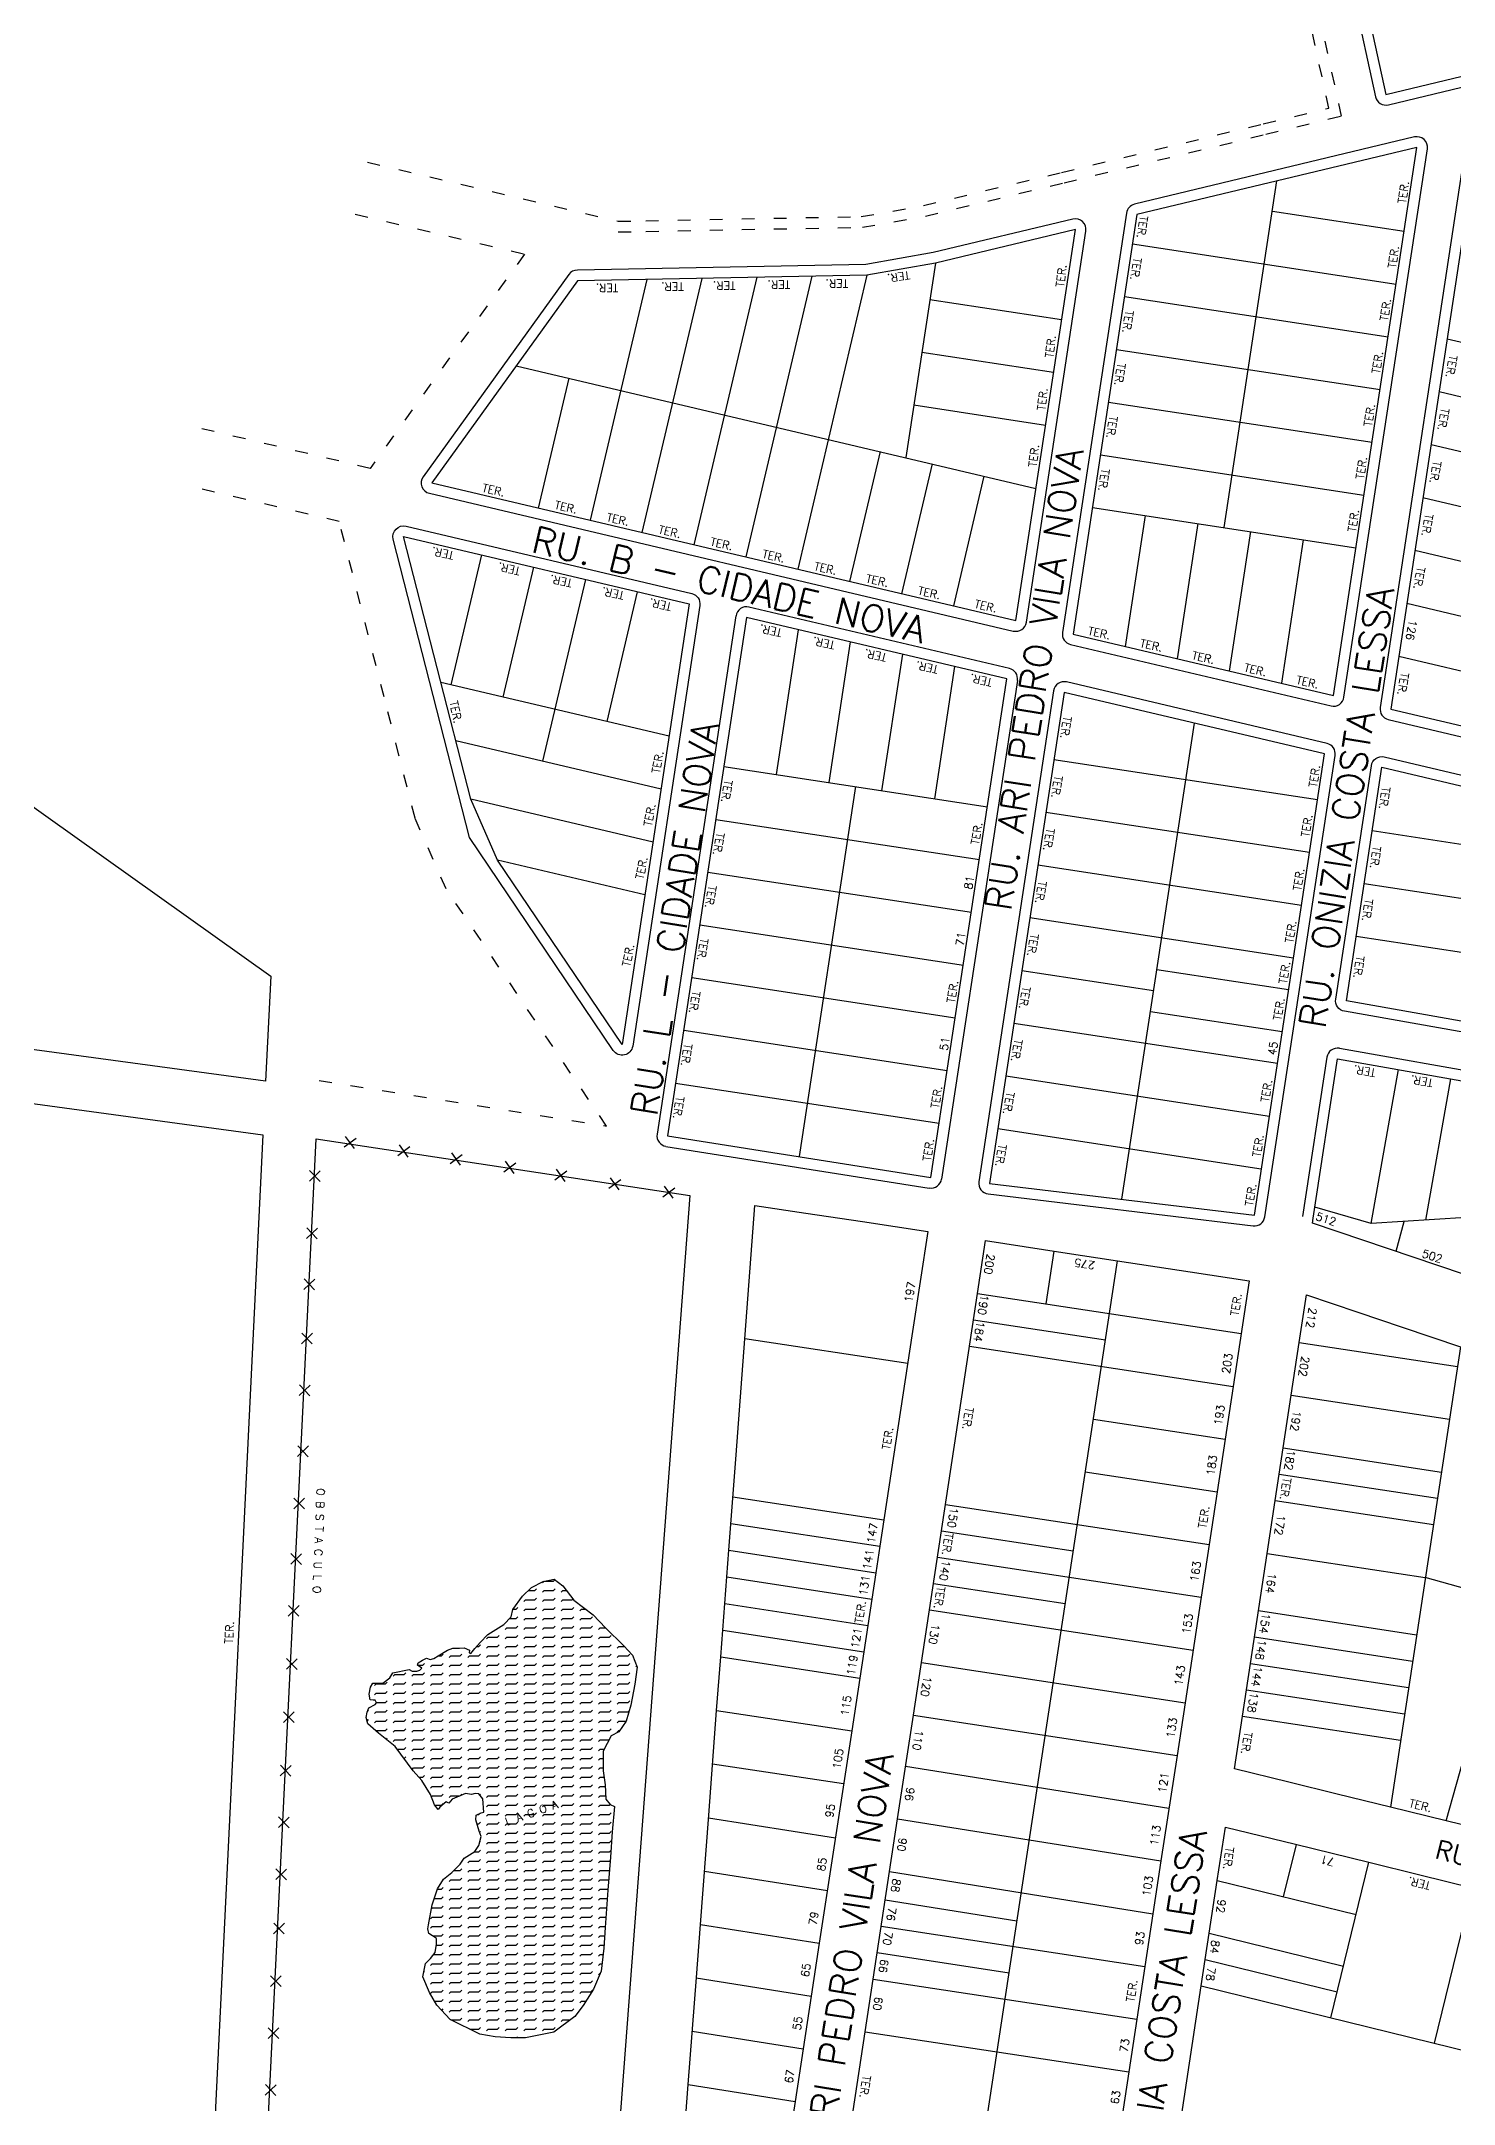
# Model space of a CAD drawing. Extents: x 714896 to 749292, y 8417558 to 8447149.
# Drawn here: x 738794.2 to 739059.1, y 8428901.3 to 8429287.9 of the extents above; entities that cross this region are included whole.
import ezdxf

# ---------------------------------------------------------------- set-up
doc = ezdxf.new("R2010")
doc.units = 0
doc.header["$MEASUREMENT"] = 0
doc.linetypes.add('ACAD_ISO03W100', pattern=[30, 12, -18])
for name, color, linetype in [('LOTE', 7, 'CONTINUOUS'), ('MEIO_FIO', 24, 'CONTINUOUS'), ('NUM-PORTA', 7, 'CONTINUOUS'), ('QUADRA', 6, 'CONTINUOUS'), ('REFERENCIA', 7, 'CONTINUOUS'), ('TEXTO', 7, 'CONTINUOUS'), ('TEXTODERUA', 3, 'CONTINUOUS')]:
    doc.layers.add(name, color=color, linetype=linetype)
doc.styles.add('ROMANS', font='ROMANS.SHX', dxfattribs={"height": 1.5})

msp = doc.modelspace()

# ---------------------------------------------------------------- hatches: boundary and pattern name
at = {"layer": 'REFERENCIA'}
h = msp.add_hatch(dxfattribs=at)
h.set_pattern_fill('FLEX', color=256, scale=7, style=0)
h.paths.add_polyline_path([(738876.26, 8428949.67), (738875.5, 8428948.55), (738873.51, 8428947.34), (738872.73, 8428946.2), (738871.18, 8428944.63), (738869.62, 8428943.37), (738868.49, 8428941.56), (738867.48, 8428938.6), (738866.83, 8428934.83), (738866.7, 8428934.06), (738866.89, 8428933.23), (738867.59, 8428932.78), (738868.34, 8428932.25), (738868.34, 8428931.23), (738868.07, 8428929.66), (738867.16, 8428928.54), (738866.23, 8428927.58), (738865.75, 8428925.08), (738867, 8428922.17), (738868.36, 8428919.77), (738870.87, 8428917.05), (738876.46, 8428914.31), (738879.29, 8428913.85), (738882.23, 8428913.67), (738885.03, 8428913.67), (738890.34, 8428914.68), (738894.25, 8428917.64), (738895.83, 8428919.73), (738897.77, 8428922.75), (738899.19, 8428926.12), (738899.69, 8428930.44), (738899.96, 8428934.33), (738900.47, 8428941.34), (738900.95, 8428947.51), (738901.24, 8428952.28), (738901.7, 8428956.99), (738900.87, 8428957.39), (738900.07, 8428958.36), (738899.96, 8428961.05), (738899.56, 8428963.71), (738899.58, 8428967.39), (738901.05, 8428970.22), (738902.49, 8428970.99), (738903.86, 8428973.02), (738904.76, 8428975.99), (738905.48, 8428979.95), (738905.91, 8428983.11), (738905.05, 8428985.4), (738903.41, 8428987.15), (738900.01, 8428990.48), (738897.66, 8428992.94), (738894.07, 8428995.67), (738891.99, 8428998.36), (738890.39, 8428999.61), (738888.33, 8428999.21), (738886.14, 8428998.03), (738884.46, 8428996.41), (738882.6, 8428993.96), (738882.31, 8428992.55), (738880.94, 8428991.11), (738877.96, 8428989.27), (738876.5, 8428987.74), (738875.51, 8428986.65), (738874.73, 8428985.69), (738874.46, 8428985.82), (738874.5, 8428986.3), (738873.48, 8428986.76), (738872.65, 8428986.7), (738871.37, 8428986.68), (738870.36, 8428986.33), (738868.61, 8428985.22), (738867.83, 8428984.73), (738867.13, 8428984.55), (738866.46, 8428984.83), (738865.7, 8428984.45), (738864.9, 8428983.96), (738864.76, 8428983.48), (738865.59, 8428982.94), (738865.21, 8428982.54), (738864.6, 8428982.35), (738863.77, 8428982.36), (738863.18, 8428982.7), (738860.12, 8428982.04), (738859.56, 8428981.1), (738858.26, 8428980.11), (738856.38, 8428980.15), (738855.93, 8428979.37), (738855.66, 8428978.04), (738855.9, 8428977.03), (738856.42, 8428976.92), (738856.79, 8428976.92), (738857.06, 8428976.41), (738856.84, 8428976.15), (738855.64, 8428975.47), (738855.29, 8428974.71), (738855.13, 8428973.69), (738855.42, 8428972.52), (738857.43, 8428970.76), (738860.55, 8428968.28), (738863.94, 8428963.67), (738865.58, 8428961.9), (738867.18, 8428959.27), (738867.94, 8428957.32), (738868.6, 8428956.47), (738868.95, 8428956.87), (738870.12, 8428957.85), (738870.65, 8428957.63), (738871.24, 8428958.41), (738873.74, 8428959.43), (738874.87, 8428959.26), (738875.54, 8428959.45), (738876.28, 8428959.37), (738877.02, 8428958.43), (738877.21, 8428955.95), (738876.7, 8428955.82), (738875.72, 8428955.39), (738875.7, 8428954.51), (738876.3, 8428952.41), (738876.66, 8428951.39)])
h.paths.add_polyline_path([(738881.57, 8428953.03), (738894.09, 8428957.37), (738893.35, 8428959.49), (738880.83, 8428955.15)], flags=24)

# ---------------------------------------------------------------- linework, layer by layer
at = {"layer": 'LOTE', "color": 7}
for p, q in [((739016, 8429196.72, 513.94), (739025.9, 8429261.7, 513.94)), ((739025.04, 8429256.03, 513.94), (739049.75, 8429252.27, 513.94)), ((738998.81, 8429249.91, 513.94), (739048.24, 8429242.38, 513.94)), ((738961.85, 8429246.32, 513.94), (738956.3, 8429209.84, 513.94)), ((738907.75, 8429243.25, 513.94), (738897.11, 8429198.11, 513.94)), ((738918.07, 8429243.45, 513.94), (738906.84, 8429195.81, 513.94)), ((738928.39, 8429243.65, 513.94), (738916.57, 8429193.52, 513.94)), ((738938.71, 8429243.85, 513.94), (738926.3, 8429191.23, 513.94)), ((738949.03, 8429244.05, 513.94), (738936.04, 8429188.93, 513.94)), ((738960.81, 8429239.5, 513.94), (738985.53, 8429235.73, 513.94)), ((738997.31, 8429240.03, 513.94), (739046.74, 8429232.5, 513.94)), ((739057.81, 8429232.14, 513.94), (739108.8, 8429220.12, 513.94)), ((738883.27, 8429227.06, 513.94), (738980.71, 8429204.08, 513.94)), ((738959.31, 8429229.61, 513.94), (738984.02, 8429225.85, 513.94)), ((738995.8, 8429230.14, 513.94), (739045.23, 8429222.61, 513.94)), ((738893.11, 8429224.74, 513.94), (738887.37, 8429200.4, 513.94)), ((738957.8, 8429219.73, 513.94), (738982.52, 8429215.96, 513.94)), ((738994.3, 8429220.26, 513.94), (739043.73, 8429212.73, 513.94)), ((739056.3, 8429222.22, 513.94), (739106.5, 8429210.39, 513.94)), ((738951.51, 8429210.97, 513.94), (738945.77, 8429186.64, 513.94)), ((739054.79, 8429212.3, 513.94), (739104.21, 8429200.65, 513.94)), ((738961.24, 8429208.67, 513.94), (738955.5, 8429184.34, 513.94)), ((738992.79, 8429210.37, 513.94), (739042.22, 8429202.84, 513.94)), ((738970.97, 8429206.38, 513.94), (738965.24, 8429182.05, 513.94)), ((738991.29, 8429200.48, 513.94), (739040.72, 8429192.95, 513.94)), ((739053.28, 8429202.39, 513.94), (739101.91, 8429190.92, 513.94)), ((739001.17, 8429198.98, 513.94), (738997.44, 8429174.45, 513.94)), ((739011.06, 8429197.47, 513.94), (739007.2, 8429172.15, 513.94)), ((739020.94, 8429195.97, 513.94), (739016.97, 8429169.85, 513.94)), ((738876.77, 8429191.6, 513.94), (738871.03, 8429167.27, 513.94)), ((739030.83, 8429194.46, 513.94), (739026.73, 8429167.55, 513.94)), ((739051.77, 8429192.47, 513.94), (739099.62, 8429181.19, 513.94)), ((738886.5, 8429189.31, 513.94), (738880.77, 8429164.97, 513.94)), ((738896.24, 8429187.01, 513.94), (738888.21, 8429152.95, 513.94)), ((738905.97, 8429184.72, 513.94), (738900.23, 8429160.38, 513.94)), ((739050.26, 8429182.55, 513.94), (739097.32, 8429171.45, 513.94)), ((738932.07, 8429150.42, 513.94), (738936.21, 8429177.59, 513.94)), ((738941.96, 8429148.92, 513.94), (738945.97, 8429175.29, 513.94)), ((738951.84, 8429147.41, 513.94), (738955.74, 8429172.98, 513.94)), ((739048.75, 8429172.63, 513.94), (739095.03, 8429161.72, 513.94)), ((738961.73, 8429145.91, 513.94), (738965.5, 8429170.68, 513.94)), ((738911.93, 8429157.63, 513.94), (738869.13, 8429167.72, 513.94)), ((738910.42, 8429147.71, 513.94), (738871.93, 8429156.78, 513.94)), ((738996.82, 8429070.82, 513.94), (739010.42, 8429160.09, 513.94)), ((739033.52, 8429145.68, 513.94), (738984.09, 8429153.21, 513.94)), ((738922.19, 8429151.93, 513.94), (738971.62, 8429144.4, 513.94)), ((738908.91, 8429137.79, 513.94), (738874.72, 8429145.85, 513.94)), ((738946.9, 8429148.17, 513.94), (738936.34, 8429078.82, 513.94)), ((738920.68, 8429142.04, 513.94), (738970.11, 8429134.52, 513.94)), ((739032.01, 8429135.8, 513.94), (738982.58, 8429143.33, 513.94)), ((739068.47, 8429136.1, 513.94), (739043.76, 8429139.86, 513.94)), ((738907.4, 8429127.87, 513.94), (738879.78, 8429134.39, 513.94)), ((738919.17, 8429132.16, 513.94), (738968.6, 8429124.63, 513.94)), ((739030.5, 8429125.91, 513.94), (738981.07, 8429133.44, 513.94)), ((739066.96, 8429126.21, 513.94), (739042.25, 8429129.98, 513.94)), ((738917.67, 8429122.27, 513.94), (738967.1, 8429114.74, 513.94)), ((739029, 8429116.03, 513.94), (738979.57, 8429123.56, 513.94)), ((739065.46, 8429116.33, 513.94), (739040.74, 8429120.09, 513.94)), ((738916.16, 8429112.39, 513.94), (738965.59, 8429104.86, 513.94)), ((739002.78, 8429109.9, 513.94), (738978.06, 8429113.67, 513.94)), ((739028.09, 8429110.09, 513.94), (739003.38, 8429113.86, 513.94)), ((739025.99, 8429096.25, 513.94), (738976.56, 8429103.78, 513.94)), ((739026.89, 8429102.19, 513.94), (739002.17, 8429105.95, 513.94)), ((738914.66, 8429102.5, 513.94), (738964.09, 8429094.97, 513.94)), ((739043.54, 8429066.27, 513.94), (739048.66, 8429095.14, 513.94)), ((738913.15, 8429092.61, 513.94), (738962.58, 8429085.09, 513.94)), ((739024.48, 8429086.37, 513.94), (738975.05, 8429093.9, 513.94)), ((739053.82, 8429066.93, 513.94), (739058.5, 8429093.39, 513.94)), ((739022.97, 8429076.48, 513.94), (738973.54, 8429084.01, 513.94)), ((738850.97, 8429080.63), (738853.25, 8429082.3)), ((738852.94, 8429080.32), (738851.27, 8429082.61)), ((738861.04, 8429079.06), (738863.33, 8429080.73)), ((738863.02, 8429078.75), (738861.35, 8429081.04)), ((738872.84, 8429077.22), (738871.17, 8429079.51)), ((738844.47, 8429074.22), (738846.5, 8429076.18)), ((738846.47, 8429074.18), (738844.5, 8429076.22)), ((738870.86, 8429077.53), (738873.14, 8429079.2)), ((738880.93, 8429075.96), (738883.21, 8429077.63)), ((738882.9, 8429075.65), (738881.23, 8429077.94)), ((738890.48, 8429074.47), (738892.77, 8429076.14)), ((738892.46, 8429074.16), (738890.79, 8429076.45)), ((738900.61, 8429072.89), (738902.9, 8429074.56)), ((738902.59, 8429072.58), (738900.92, 8429074.87)), ((738910.74, 8429071.31), (738913.02, 8429072.98)), ((738912.72, 8429071.01), (738911.05, 8429073.29)), ((739043.54, 8429066.27, 513.94), (739033.01, 8429069.35, 513.94)), ((739105.18, 8429070.24, 513.94), (739043.54, 8429066.27, 513.94)), ((738843.93, 8429063.45), (738845.97, 8429065.41)), ((738845.93, 8429063.42), (738843.97, 8429065.45)), ((739048.26, 8429061.08, 522.39), (739049.74, 8429066.67, 520.14)), ((738982.63, 8429051.22, 522.55), (738984.13, 8429061.11, 522.55)), ((738970.4, 8428891.24, 522.55), (738996, 8429059.3, 522.55)), ((738843.46, 8429053.92), (738845.49, 8429055.88)), ((738845.46, 8429053.88), (738843.49, 8429055.92)), ((738969.78, 8429053.18, 522.39), (739019.21, 8429045.65, 522.39)), ((738843, 8429043.74), (738845.04, 8429045.7)), ((738845, 8429043.7), (738843.04, 8429045.74)), ((738926.14, 8429044.74, 522.55), (738956.66, 8429040.09, 522.55)), ((738969.02, 8429048.24, 522.39), (738993.74, 8429044.47, 522.39)), ((738968.27, 8429043.29, 522.39), (739017.7, 8429035.76, 522.39)), ((739030.08, 8429043.98, 522.77), (739059.74, 8429039.46, 522.77)), ((739060.3, 8429043.17, 522.55), (739047.16, 8428956.89, 522.55)), ((738842.56, 8429034.04), (738844.6, 8429036)), ((738844.56, 8429034), (738842.6, 8429036.04)), ((739028.57, 8429034.09, 522.77), (739058.23, 8429029.58, 522.77)), ((739057.61, 8428954.32), (739080.68, 8429036.28)), ((738991.48, 8429029.64, 522.39), (739016.19, 8429025.88, 522.39)), ((738842.28, 8429022.62), (738844.32, 8429024.58)), ((738844.28, 8429022.58), (738842.32, 8429024.61)), ((739027.07, 8429024.21, 522.77), (739056.73, 8429019.69, 522.77)), ((738989.97, 8429019.76, 522.39), (739014.69, 8429015.99, 522.39)), ((739026.32, 8429019.31, 522.77), (739055.98, 8429014.79, 522.77)), ((738841.56, 8429012.83), (738843.59, 8429014.79)), ((738843.56, 8429012.79), (738841.59, 8429014.83)), ((738923.88, 8429015.03, 522.55), (738952.18, 8429010.72, 522.55)), ((739025.57, 8429014.37, 522.39), (739055.23, 8429009.85, 522.39)), ((738923.5, 8429010.03, 522.55), (738951.43, 8429005.78, 522.55)), ((738963.75, 8429013.64, 522.55), (739013.18, 8429006.11, 522.55)), ((738963, 8429008.7, 522.55), (738987.72, 8429004.93, 522.55)), ((738840.98, 8429002.4), (738843.01, 8429004.36)), ((738842.98, 8429002.36), (738841.01, 8429004.4)), ((738923.12, 8429005.03, 522.55), (738950.68, 8429000.83, 522.55)), ((738962.25, 8429003.75, 522.55), (739011.68, 8428996.22, 522.55)), ((739024.06, 8429004.43, 522.77), (739053.71, 8428999.92, 522.77)), ((738922.74, 8429000.03, 522.55), (738949.92, 8428995.89, 522.55)), ((738961.5, 8428998.81, 522.55), (738986.21, 8428995.05, 522.55)), ((739112.53, 8428983.36), (739053.71, 8428999.92)), ((738840.53, 8428992.7), (738842.57, 8428994.66)), ((738842.53, 8428992.66), (738840.57, 8428994.7)), ((738922.36, 8428995.03, 522.55), (738949.17, 8428990.95, 522.55)), ((738960.74, 8428993.87, 522.55), (739010.17, 8428986.34, 522.55)), ((739022.43, 8428993.73, 522.77), (739052.08, 8428989.21, 522.77)), ((738921.98, 8428990.03, 522.55), (738948.42, 8428986, 522.55)), ((739021.67, 8428988.79, 522.77), (739051.33, 8428984.27, 522.77)), ((738840.16, 8428982.72), (738842.19, 8428984.69)), ((738842.16, 8428982.69), (738840.19, 8428984.72)), ((738921.6, 8428985.03, 522.55), (738947.66, 8428981.06, 522.55)), ((738959.24, 8428983.98, 522.55), (739008.67, 8428976.45, 522.55)), ((739020.92, 8428983.84, 522.77), (739050.58, 8428979.33, 522.77)), ((739020.17, 8428978.9, 522.77), (739049.82, 8428974.38, 522.77)), ((738839.61, 8428972.76), (738841.64, 8428974.72)), ((738841.6, 8428972.72), (738839.64, 8428974.76)), ((738920.84, 8428975.03, 522.55), (738946.16, 8428971.17, 522.55)), ((738957.73, 8428974.1, 522.55), (739007.16, 8428966.57, 522.55)), ((739019.41, 8428973.96, 522.77), (739049.07, 8428969.44, 522.77)), ((738839, 8428962.74), (738841.04, 8428964.7)), ((738841, 8428962.7), (738839.04, 8428964.74)), ((738920.08, 8428965.03, 522.55), (738944.65, 8428961.29, 522.55)), ((738956.28, 8428964.58, 522.39), (739005.65, 8428956.68, 522.39)), ((738838.67, 8428953.05), (738840.71, 8428955.02)), ((738840.67, 8428953.02), (738838.71, 8428955.05)), ((738954.78, 8428954.69, 522.39), (739004.15, 8428946.79, 522.39)), ((738838.18, 8428943.3), (738840.21, 8428945.27)), ((738840.18, 8428943.27), (738838.21, 8428945.3)), ((738953.27, 8428944.8, 522.39), (739002.64, 8428936.91, 522.39)), ((739055.41, 8428912.64, 522.39), (739062.57, 8428941.77, 522.39)), ((738952.46, 8428939.49, 522.39), (738977.15, 8428935.55, 522.39)), ((738837.77, 8428933.15), (738839.81, 8428935.11)), ((738839.77, 8428933.11), (738837.81, 8428935.15)), ((738951.71, 8428934.55, 522.39), (739001.14, 8428927.02, 522.39)), ((738950.95, 8428929.61, 522.39), (738975.67, 8428925.84, 522.39)), ((738837.17, 8428923.28), (738839.2, 8428925.24)), ((738839.17, 8428923.24), (738837.2, 8428925.28)), ((738950.2, 8428924.67, 522.39), (738999.63, 8428917.14, 522.39)), ((738836.72, 8428913.54), (738838.76, 8428915.51)), ((738838.72, 8428913.51), (738836.76, 8428915.54)), ((738948.7, 8428914.78, 522.39), (738998.13, 8428907.25, 522.55)), ((738836.21, 8428902.9), (738838.25, 8428904.86)), ((738838.21, 8428902.86), (738836.25, 8428904.9))]:
    msp.add_line(p, q, dxfattribs=at)
at = {"layer": 'LOTE', "color": 7, "linetype": 'ACAD_ISO03W100', "ltscale": 0.2, "elevation": 513.94}
for points in [[(739035.63, 8429275.35), (739002.8, 8429425.96)], [(738902.36, 8429254.15), (738907.54, 8429254.25), (738947.96, 8429255.03), (738959.61, 8429257.09), (738985.53, 8429263.32), (739023.33, 8429272.4), (739035.63, 8429275.35)], [(738855.38, 8429265.23), (738902.36, 8429254.15)]]:
    msp.add_lwpolyline(points, dxfattribs=at)
at = {"layer": 'LOTE', "color": 7}
for points in [[(738919.31, 8428954.9), (738943.11, 8428951.13)], [(738918.55, 8428944.9), (738941.6, 8428941.25)], [(738917.79, 8428934.89), (738940.09, 8428931.36)], [(738917.03, 8428924.89), (738938.59, 8428921.48)], [(738916.27, 8428914.88), (738937.08, 8428911.59)], [(738915.51, 8428904.88), (738935.58, 8428901.7)]]:
    msp.add_lwpolyline(points, dxfattribs=at)
at = {"layer": 'LOTE', "color": 7, "elevation": 522.55}
for points in [[(739027.14, 8428940.1), (739029.55, 8428949.89)], [(739035.99, 8428917.41), (739043.14, 8428946.55)], [(739014.72, 8428943.15), (739040.74, 8428936.76)], [(739013.22, 8428933.26), (739038.36, 8428927.08)], [(739012.46, 8428928.32), (739037.18, 8428922.25)], [(739011.71, 8428923.38), (739090.22, 8428904.09)]]:
    msp.add_lwpolyline(points, dxfattribs=at)
at = {"layer": 'MEIO_FIO', "ltscale": 0.2}
for p, q in [((739037.13, 8429310.72, 513.94), (739044.37, 8429277.5, 513.94)), ((739046.79, 8429275.98, 513.94), (739113.65, 8429292.04, 513.94))]:
    msp.add_line(p, q, dxfattribs=at)
msp.add_arc((739046.33, 8429277.92, 513.94), 2, 192.2955, 283.5092, dxfattribs=at)
at = {"layer": 'QUADRA', "color": 6, "elevation": 513.94}
msp.add_lwpolyline([(739113.1, 8429295.98), (739076.57, 8429463.17), (739069.45, 8429458.29), (739098.25, 8429326.13, -0.390489), (739096.53, 8429323.66), (739039.09, 8429311.14), (739046.33, 8429277.92), (739111.37, 8429293.51, 0.390489)], format="xyb", close=True, dxfattribs=at)
for points in [[(739063.7, 8429270.78), (739047.24, 8429162.71), (739092.73, 8429151.99), (739124.17, 8429285.31), (739063.7, 8429270.78)], [(738987.67, 8429176.76), (739036.49, 8429165.25), (739052.15, 8429268.01), (738999.65, 8429255.4), (738987.67, 8429176.76)], [(738976.93, 8429179.29), (738988.1, 8429252.62), (738961.85, 8429246.32), (738949.03, 8429244.05), (738894.77, 8429243.01), (738867.44, 8429205.1), (738976.93, 8429179.29)], [(738879.78, 8429134.39), (738874.72, 8429145.85), (738862.15, 8429195.05), (738915.7, 8429182.42), (738903.13, 8429099.84), (738879.78, 8429134.39)], [(738975.27, 8429168.38), (738926.45, 8429179.89), (738911.65, 8429082.73), (738961.03, 8429074.92)], [(738986.01, 8429165.85), (738971.99, 8429073.8), (739021.66, 8429067.83), (739034.83, 8429154.34), (738986.01, 8429165.85)], [(739045.57, 8429151.8), (739149.58, 8429127.28), (739140.79, 8429089.99), (739038.91, 8429108.04)]]:
    msp.add_lwpolyline(points, close=True, dxfattribs=at)
at = {"layer": 'QUADRA', "color": 6}
msp.add_lwpolyline([(738616.27, 8429270.05), (738837.23, 8429112.67), (738836.27, 8429092.96), (738644.07, 8429119.05)], dxfattribs=at)
for points in [[(738835.78, 8429082.93), (738826.45, 8428891.58), (738765.78, 8428905.19), (738638.79, 8428985.43), (738654.35, 8429107.56), (738835.78, 8429082.93)], [(738836.45, 8428891.45), (738845.76, 8429082.18), (738915.84, 8429071.51), (738901.04, 8428876.74), (738836.45, 8428891.45)]]:
    msp.add_lwpolyline(points, close=True, dxfattribs=at)
at = {"layer": 'QUADRA'}
for points, elevation in [([(739037.25, 8429097.16), (739138.26, 8429079.27), (739134.18, 8429061.96), (739126.93, 8429034.49), (739032.56, 8429066.38), (739032.7, 8429067.29), (739037.25, 8429097.16)], 513.94), ([(739071.38, 8428837.13), (739045.99, 8428842.69), (739021.45, 8428848.06), (739000.93, 8428852.56), (739004.22, 8428874.18), (739006.8, 8428891.11), (739011.71, 8428923.38), (739013.22, 8428933.26), (739014.72, 8428943.15), (739016.24, 8428953.15), (739029.35, 8428949.93), (739043.14, 8428946.55), (739052.7, 8428944.2), (739062.57, 8428941.77), (739072.28, 8428939.39), (739087.43, 8428935.67), (739098.35, 8428932.98), (739095.65, 8428923.36), (739092.94, 8428913.73), (739090.22, 8428904.09), (739085.18, 8428886.18), (739080.45, 8428869.36), (739075.04, 8428850.15), (739071.38, 8428837.13)], 522.39)]:
    msp.add_lwpolyline(points, close=True, dxfattribs=dict(at, elevation=elevation))
msp.add_lwpolyline([(738914.44, 8428890.8), (738915.51, 8428904.88), (738917.04, 8428924.98), (738917.79, 8428934.89), (738919.35, 8428955.39), (738920.84, 8428975.03), (738921.6, 8428985.03), (738923.12, 8429005.03), (738924.48, 8429022.91), (738925.43, 8429035.46), (738928.03, 8429069.68), (738937.58, 8429068.24), (738948.19, 8429066.64), (738960.42, 8429064.8), (738960.42, 8429064.8), (738957.56, 8429046.04), (738952.18, 8429010.72), (738951.43, 8429005.78), (738950.68, 8429000.83), (738947.66, 8428981.06), (738946.16, 8428971.17), (738940.09, 8428931.36), (738938.59, 8428921.48), (738937.08, 8428911.59), (738935.58, 8428901.7), (738934.72, 8428896.07)], dxfattribs=at)
at = {"layer": 'QUADRA', "elevation": 522.39}
for points in [[(738945.68, 8428895.01), (738950.2, 8428924.67), (738953.27, 8428944.8), (738954.78, 8428954.69), (738957.73, 8428974.1), (738962.12, 8429002.9), (738965.75, 8429026.77), (738969.78, 8429053.18), (738971.28, 8429063.07), (738985.76, 8429060.86), (738996, 8429059.3), (739009.63, 8429057.22), (739020.71, 8429055.54), (739017.7, 8429035.76), (739014.69, 8429015.99), (739011.68, 8428996.22), (739008.67, 8428976.45), (739007.16, 8428966.57), (739004.15, 8428946.79), (739002.64, 8428936.91), (738998.13, 8428907.25), (738996.62, 8428897.37)], [(739072.19, 8428950.74), (739057.61, 8428954.32), (739047.16, 8428956.89), (739037.17, 8428959.34), (739028.1, 8428961.57), (739017.91, 8428964.07), (739019.41, 8428973.96), (739020.17, 8428978.9), (739020.92, 8428983.84), (739024.06, 8429004.43), (739025.57, 8429014.37), (739027.07, 8429024.21), (739028.57, 8429034.09), (739030.08, 8429043.98), (739031.44, 8429052.92), (739041.08, 8429049.66), (739049.37, 8429046.86), (739060.3, 8429043.17)]]:
    msp.add_lwpolyline(points, dxfattribs=at)
at = {"layer": 'REFERENCIA', "color": 24}
for p, q in [((738924.47, 8429180.19, 513.94), (738909.67, 8429083.03, 513.94)), ((738975.73, 8429170.33, 513.94), (738926.9, 8429181.84, 513.94)), ((738977.25, 8429168.08, 513.94), (738963.01, 8429074.62, 513.94)), ((739037.6, 8429099.13, 513.94), (739138.61, 8429081.24, 513.94)), ((739035.27, 8429097.46, 513.94), (739030.72, 8429067.59, 513.94)), ((738911.33, 8429080.75, 513.94), (738960.72, 8429072.94, 513.94))]:
    msp.add_line(p, q, dxfattribs=at)
at = {"layer": 'REFERENCIA', "color": 24, "linetype": 'ACAD_ISO03W100', "ltscale": 0.2, "elevation": 513.94}
for points in [[(739038, 8429273.87), (739005.04, 8429425.07)], [(738902.4, 8429252.15), (738907.58, 8429252.25), (738948.16, 8429253.03), (738960.01, 8429255.13), (738986, 8429261.37), (739023.8, 8429270.45), (739038, 8429273.87)], [(738853.09, 8429255.49), (738884.82, 8429248.01), (738855.85, 8429207.84), (738824.12, 8429215.32)], [(738846.29, 8429093.07), (738900.19, 8429084.54), (738870.11, 8429129.04), (738864.29, 8429142.25), (738861.27, 8429154.06), (738858.48, 8429164.99), (738850.07, 8429197.9), (738821.97, 8429204.52)]]:
    msp.add_lwpolyline(points, dxfattribs=at)
at = {"layer": 'REFERENCIA', "color": 24, "elevation": 513.94}
for points in [[(739061.72, 8429271.09), (739045.26, 8429163.01, 0.39086), (739046.78, 8429160.77), (739092.28, 8429150.04, 0.414214), (739094.68, 8429151.53), (739126.12, 8429284.85, 0.55874), (739123.7, 8429287.26), (739063.23, 8429272.73, 0.304921)], [(738987.21, 8429174.81), (739036.04, 8429163.3, 0.437959), (739038.47, 8429164.94), (739054.12, 8429267.71, 0.532659), (739051.68, 8429269.95), (738999.18, 8429257.34, 0.304921), (738997.67, 8429255.7), (738985.69, 8429177.06, 0.39086)], [(738978.91, 8429178.99), (738990.08, 8429252.32, 0.532659), (738987.63, 8429254.57), (738961.44, 8429248.28), (738948.84, 8429246.04), (738894.73, 8429245.01, 0.235993), (738893.15, 8429244.18), (738865.82, 8429206.27, 0.534633), (738866.99, 8429203.16), (738976.47, 8429177.34, 0.437959)], [(738917.68, 8429182.12), (738905.1, 8429099.54, -0.682677), (738901.47, 8429098.72), (738874.51, 8429138.61), (738860.21, 8429194.55, -0.563476), (738862.61, 8429197), (738916.16, 8429184.37, -0.39086)], [(738984.03, 8429166.15), (738970.01, 8429074.1, 0.423464), (738971.75, 8429071.82), (739021.42, 8429065.84, 0.405023), (739023.63, 8429067.53), (739036.81, 8429154.04, 0.39086), (739035.29, 8429156.28), (738986.47, 8429167.79, 0.437959)], [(739046.03, 8429153.75), (739150.04, 8429129.23, -0.414214), (739151.53, 8429126.82), (739142.74, 8429089.53, -0.397826), (739140.44, 8429088.02), (739038.56, 8429106.07, -0.407169), (739036.93, 8429108.34), (739043.6, 8429152.1, -0.437959)]]:
    msp.add_lwpolyline(points, format="xyb", close=True, dxfattribs=at)
at = {"layer": 'REFERENCIA', "elevation": 514.07}
msp.add_lwpolyline([(738865.75, 8428925.08), (738866.23, 8428927.58), (738867.16, 8428928.54), (738868.07, 8428929.66), (738868.34, 8428931.23), (738868.34, 8428932.25), (738867.59, 8428932.78), (738866.89, 8428933.23), (738866.7, 8428934.06), (738866.83, 8428934.83), (738867.48, 8428938.6), (738868.49, 8428941.56), (738869.62, 8428943.37), (738871.18, 8428944.63), (738872.73, 8428946.2), (738873.51, 8428947.34), (738875.5, 8428948.55), (738876.26, 8428949.67), (738876.66, 8428951.39), (738876.3, 8428952.41), (738875.7, 8428954.51), (738875.72, 8428955.39), (738876.7, 8428955.82), (738877.21, 8428955.95), (738877.02, 8428958.43), (738876.28, 8428959.37), (738875.54, 8428959.45), (738874.87, 8428959.26), (738873.74, 8428959.43), (738871.24, 8428958.41), (738870.65, 8428957.63), (738870.12, 8428957.85), (738868.95, 8428956.87), (738868.6, 8428956.47), (738867.94, 8428957.32), (738867.18, 8428959.27), (738865.58, 8428961.9), (738863.94, 8428963.67), (738860.55, 8428968.28), (738857.43, 8428970.76), (738855.42, 8428972.52), (738855.13, 8428973.69), (738855.29, 8428974.71), (738855.64, 8428975.47), (738856.84, 8428976.15), (738857.06, 8428976.41), (738856.79, 8428976.92), (738856.42, 8428976.92), (738855.9, 8428977.03), (738855.66, 8428978.04), (738855.93, 8428979.37), (738856.38, 8428980.15), (738858.26, 8428980.11), (738859.56, 8428981.1), (738860.12, 8428982.04), (738863.18, 8428982.7), (738863.77, 8428982.36), (738864.6, 8428982.35), (738865.21, 8428982.54), (738865.59, 8428982.94), (738864.76, 8428983.48), (738864.9, 8428983.96), (738865.7, 8428984.45), (738866.46, 8428984.83), (738867.13, 8428984.55), (738867.83, 8428984.73), (738868.61, 8428985.22), (738870.36, 8428986.33), (738871.37, 8428986.68), (738872.65, 8428986.7), (738873.48, 8428986.76), (738874.5, 8428986.3), (738874.46, 8428985.82), (738874.73, 8428985.69), (738875.51, 8428986.65), (738876.5, 8428987.74), (738877.96, 8428989.27), (738880.94, 8428991.11), (738882.31, 8428992.55), (738882.6, 8428993.96), (738884.46, 8428996.41), (738886.14, 8428998.03), (738888.33, 8428999.21), (738890.39, 8428999.61), (738891.99, 8428998.36), (738894.07, 8428995.67), (738897.66, 8428992.94), (738900.01, 8428990.48), (738903.41, 8428987.15), (738905.05, 8428985.4), (738905.91, 8428983.11), (738905.48, 8428979.95), (738904.76, 8428975.99), (738903.86, 8428973.02), (738902.49, 8428970.99), (738901.05, 8428970.22), (738899.58, 8428967.39), (738899.56, 8428963.71), (738899.96, 8428961.05), (738900.07, 8428958.36), (738900.87, 8428957.39), (738901.7, 8428956.99), (738901.24, 8428952.28), (738900.95, 8428947.51), (738900.47, 8428941.34), (738899.96, 8428934.33), (738899.69, 8428930.44), (738899.19, 8428926.12), (738897.77, 8428922.75), (738895.83, 8428919.73), (738894.25, 8428917.64), (738890.34, 8428914.68), (738885.03, 8428913.67), (738882.23, 8428913.67), (738879.29, 8428913.85), (738876.46, 8428914.31), (738870.87, 8428917.05), (738868.36, 8428919.77), (738867, 8428922.17), (738865.75, 8428925.08)], close=True, dxfattribs=at)
at = {"layer": 'REFERENCIA', "color": 24}
for centre, start, end in [((738926.45, 8429179.89, 513.94), 76.7337, 171.3395), ((738975.27, 8429168.38, 513.94), 351.3395, 76.7337), ((739037.25, 8429097.16, 513.94), 79.958, 171.3395), ((738911.65, 8429082.73, 513.94), 171.3395, 261.0117), ((738961.03, 8429074.92, 513.94), 261.0117, 351.3395)]:
    msp.add_arc(centre, 2, start, end, dxfattribs=at)

# ---------------------------------------------------------------- texts
at = {"layer": 'NUM-PORTA', "color": 7, "style": 'ROMANS'}
for s, rotation, p in [('126', 259.9853, (739050.7, 8429179.55)), ('81', 80.8382, (738968.72, 8429128.81)), ('71', 80.8382, (738967.11, 8429118.23)), ('51', 80.8382, (738964.12, 8429098.6)), ('45', 80.8382, (739025.69, 8429097.73)), ('512', 342.309, (739033.04, 8429066.99)), ('200', 261.2026, (738971.54, 8429060.68, 522.55)), ('502', 342.309, (739052.96, 8429060.03)), ('275', 171.2026, (738991.85, 8429059.14, 1045.11)), ('197', 81.2026, (738957.53, 8429051.41, -522.39)), ('190', 261.2026, (738970.37, 8429053.05, 522.55)), ('212', 261.0983, (739031.91, 8429050.61, -0.38)), ('184', 261.2026, (738969.61, 8429048.04, 522.55)), ('203', 81.2026, (739017.02, 8429038.03)), ('202', 261.0983, (739030.52, 8429041.5, -0.38)), ('193', 81.2026, (739015.55, 8429028.35)), ('192', 261.0983, (739028.97, 8429031.29, -0.38)), ('183', 81.2026, (739014.12, 8429018.95)), ('182', 261.0983, (739027.85, 8429023.95, -0.38)), ('147', 81.2026, (738950.48, 8429006.23, 0.16)), ('150', 261.2026, (738964.68, 8429013.15, 522.55)), ('172', 261.0983, (739025.99, 8429011.77, -0.38)), ('141', 81.2026, (738949.72, 8429001.29, -522.39)), ('140', 261.2026, (738963.17, 8429003.26, 522.55)), ('163', 81.2026, (739011.09, 8428999.06)), ('131', 81.2026, (738948.99, 8428996.45, -1044.94)), ('164', 261.0983, (739024.33, 8429000.89)), ('130', 261.2026, (738961.16, 8428991.32)), ('153', 81.2026, (739009.59, 8428989.23)), ('154', 261.0983, (739023.18, 8428993.34)), ('121', 81.2026, (738947.48, 8428986.56, -522.39)), ('148', 261.0983, (739022.43, 8428988.39)), ('119', 81.2026, (738946.71, 8428981.49, -522.39)), ('143', 81.2026, (739008.12, 8428979.54)), ('144', 261.0983, (739021.67, 8428983.41, -0.38)), ('120', 261.2026, (738959.67, 8428981.52)), ('115', 81.2026, (738945.55, 8428973.9, -522.39)), ('138', 261.0983, (739020.93, 8428978.51, -0.38)), ('133', 81.2026, (739006.62, 8428969.74)), ('105', 81.2026, (738944.04, 8428963.94, -522.39)), ('110', 261.2026, (738958.13, 8428971.45)), ('96', 261.2026, (738956.49, 8428960.7)), ('121', 81.2026, (739005.06, 8428959.46)), ('95', 81.2026, (738942.65, 8428954.85, -522.39)), ('113', 81.2026, (739003.55, 8428949.58)), ('90', 261.2026, (738955.05, 8428951.24)), ('85', 81.2026, (738941.12, 8428944.78, -522.39)), ('71', 166.1675, (739036.79, 8428947.26)), ('88', 261.2026, (738953.89, 8428943.57)), ('103', 81.2026, (739002.11, 8428940.08)), ('79', 81.2026, (738939.57, 8428934.64, -522.39)), ('76', 261.2026, (738953.07, 8428938.22)), ('92', 262.9183, (739014.83, 8428939.67)), ('70', 261.2026, (738952.37, 8428933.63)), ('93', 81.2026, (739000.71, 8428930.92)), ('84', 262.9183, (739013.66, 8428932.03)), ('65', 81.2026, (738938.1, 8428924.94, -522.39)), ('66', 261.2026, (738951.59, 8428928.49)), ('78', 262.9183, (739012.89, 8428926.94)), ('60', 261.2026, (738950.51, 8428921.43)), ('55', 81.2026, (738936.58, 8428915, -522.39)), ('73', 81.2026, (738997.87, 8428910.84)), ('67', 81.2026, (738935.06, 8428905.02, -522.39)), ('63', 81.2026, (738996.17, 8428901.11))]:
    msp.add_text(s, height=1.5, rotation=rotation, dxfattribs=at).set_placement(p)
at = {"layer": 'TEXTO', "color": 7, "style": 'ROMANS'}
for rotation, p in [(81.3726, (739050.04, 8429257.38)), (261.3726, (739000.24, 8429255.27)), (82.9633, (738985.94, 8429241.74, 513.94)), (261.3726, (738999.04, 8429247.41)), (81.3726, (739048.19, 8429245.26)), (179.8089, (738902.41, 8429242.42, 513.94)), (179.8089, (738914.68, 8429242.66, 513.94)), (179.8089, (738924.39, 8429242.84, 513.94)), (179.8089, (738934.64, 8429243.04, 513.94)), (179.8089, (738945.51, 8429243.25, 513.94)), (188.6231, (738956.94, 8429244.83, 513.94)), (81.3726, (739046.69, 8429235.37)), (261.3726, (738997.53, 8429237.52)), (82.9633, (738983.92, 8429228.49, 513.94)), (261.3726, (738996.03, 8429227.64)), (81.3726, (739045.18, 8429225.49)), (259.9853, (739058.25, 8429229.14)), (82.9633, (738982.42, 8429218.63, 513.94)), (81.3726, (739043.68, 8429215.6)), (259.9853, (739056.74, 8429219.22)), (261.3726, (738994.52, 8429217.75)), (82.9633, (738980.8, 8429208.02, 513.94)), (261.3726, (738993.02, 8429207.86)), (81.3726, (739042.17, 8429205.72)), (259.9853, (739055.23, 8429209.3)), (347.3082, (738876.78, 8429203.49, 513.94)), (347.3082, (738890.37, 8429200.28, 513.94)), (347.3082, (738900.1, 8429197.99, 513.94)), (81.3726, (739040.66, 8429195.83)), (347.3082, (738909.83, 8429195.69, 513.94)), (259.9853, (739053.72, 8429199.39)), (167.7942, (738871.72, 8429192.22, 513.94)), (347.3082, (738919.56, 8429193.4, 513.94)), (347.3082, (738929.3, 8429191.11, 513.94)), (167.7942, (738884.15, 8429189.29, 513.94)), (167.7942, (738893.88, 8429186.99, 513.94)), (347.3082, (738939.03, 8429188.81, 513.94)), (347.3082, (738948.76, 8429186.52, 513.94)), (259.9853, (739052.21, 8429189.47)), (167.7942, (738903.61, 8429184.7, 513.94)), (347.3082, (738958.5, 8429184.22, 513.94)), (167.7942, (738912.53, 8429182.6, 513.94)), (347.3082, (738969.08, 8429181.73, 513.94)), (167.7942, (738933.2, 8429177.72, 513.94)), (167.7942, (738943.16, 8429175.38, 513.94)), (347.1562, (738990.35, 8429176.7)), (167.7942, (738952.85, 8429173.09, 513.94)), (347.1562, (739000.11, 8429174.4)), (347.1562, (739009.88, 8429172.1)), (167.7942, (738962.5, 8429170.82, 513.94)), (167.7942, (738972.64, 8429168.42, 513.94)), (347.1562, (739019.64, 8429169.79)), (347.1562, (739029.41, 8429167.49)), (259.9853, (739049.19, 8429169.63)), (281.7238, (738870.77, 8429164.08)), (260.8382, (738985.92, 8429161.45, -513.94)), (79.3837, (738910.14, 8429150.55, 513.94)), (260.8382, (738922.33, 8429149.5, -513.94)), (260.8382, (738984.23, 8429150.33, -513.94)), (80.8382, (739033.33, 8429147.94)), (261.8087, (739045.63, 8429148.23, -551.77)), (79.3837, (738908.63, 8429140.64, 513.94)), (80.8382, (739031.92, 8429138.66)), (260.8382, (738920.82, 8429139.62, -513.94)), (80.8382, (738970, 8429137.2)), (260.8382, (738982.72, 8429140.44, -513.94)), (79.3837, (738907.12, 8429130.72, 513.94)), (261.8087, (739043.93, 8429137.1, -551.77)), (260.8382, (738981.22, 8429130.55, -513.94)), (80.8382, (739030.39, 8429128.59)), (260.8382, (738919.32, 8429129.73, -513.94)), (261.8087, (739042.43, 8429127.21, -551.77)), (80.8382, (739028.89, 8429118.76)), (79.3837, (738904.62, 8429114.34, 513.94)), (260.8382, (738917.81, 8429119.85, -513.94)), (260.8382, (738979.71, 8429120.67, -513.94)), (80.8382, (739027.73, 8429111.11)), (261.8087, (739040.8, 8429116.52, -551.77)), (80.8382, (738965.48, 8429107.54)), (260.8382, (738978.2, 8429110.78, -513.94)), (260.8382, (738916.31, 8429109.96, -513.94)), (80.8382, (739026.68, 8429104.27)), (260.8382, (738914.8, 8429100.07, -513.94)), (260.8382, (738976.7, 8429100.9, -513.94)), (169.8402, (739044.54, 8429095.23)), (80.8382, (738962.47, 8429087.77)), (80.8382, (739024.35, 8429088.94)), (169.8402, (739055.25, 8429093.34)), (260.8382, (738913.29, 8429090.19, -513.94)), (260.8382, (738975.19, 8429091.01, -513.94)), (80.8382, (738960.96, 8429077.88)), (260.8382, (738973.73, 8429081.23, -513.94)), (80.8382, (739022.78, 8429078.66)), (80.8382, (739021.38, 8429069.45)), (81.2026, (739018.68, 8429048.88)), (261.2026, (738967.54, 8429031.92, 522.55)), (81.2026, (738953.32, 8429023.79, -522.39)), (261.0983, (739027.08, 8429018.74, -0.38)), (81.2026, (739012.61, 8429009.06)), (261.2026, (738963.72, 8429008.38)), (81.2026, (738948.2, 8428991.26, -1044.94)), (261.2026, (738962.19, 8428998.34)), (261.0983, (739019.81, 8428971.06)), (346.1675, (739050.59, 8428956.96)), (262.9183, (739016.32, 8428949.48)), (166.1675, (739054.79, 8428942.84)), (81.2026, (738999.09, 8428920.26)), (261.2026, (738948.26, 8428906.67))]:
    msp.add_text('TER.', height=1.5, rotation=rotation, dxfattribs=at).set_placement(p)
at = {"layer": 'TEXTO', "style": 'ROMANS'}
for s, rotation, p in [('O B S T A C U L O', 267.8276, (738845.87, 8429016.7)), ('TER.', 86.4204, (738830.08, 8428987.46)), ('L A G O A', 19.1221, (738881.53, 8428953.41))]:
    msp.add_text(s, height=1.5, rotation=rotation, dxfattribs=at).set_placement(p)
at = {"layer": 'TEXTODERUA', "style": 'ROMANS'}
for s, height, rotation, p in [('RU. ARI PEDRO VILA NOVA', 5, 81.0476, (738976.02, 8429124.65)), ('RU. B - CIDADE NOVA', 5, 346.8541, (738885.86, 8429192.17)), ('RU. ONIZIA COSTA LESSA', 5, 81.0476, (739034.93, 8429102.64)), ('RU. L - CIDADE NOVA', 5, 81.0476, (738909.62, 8429086.2)), ('RU. ARI PEDRO VILA NOVA', 5, 81.0476, (738940.38, 8428880.07)), ('RU. ONIZIA COSTA LESSA', 5, 81.0476, (738999.77, 8428869.7)), ('RU. A', 3.5, 345.9388, (739055.3, 8428947.37))]:
    msp.add_text(s, height=height, rotation=rotation, dxfattribs=at).set_placement(p)

doc.saveas('drawing.dxf')
